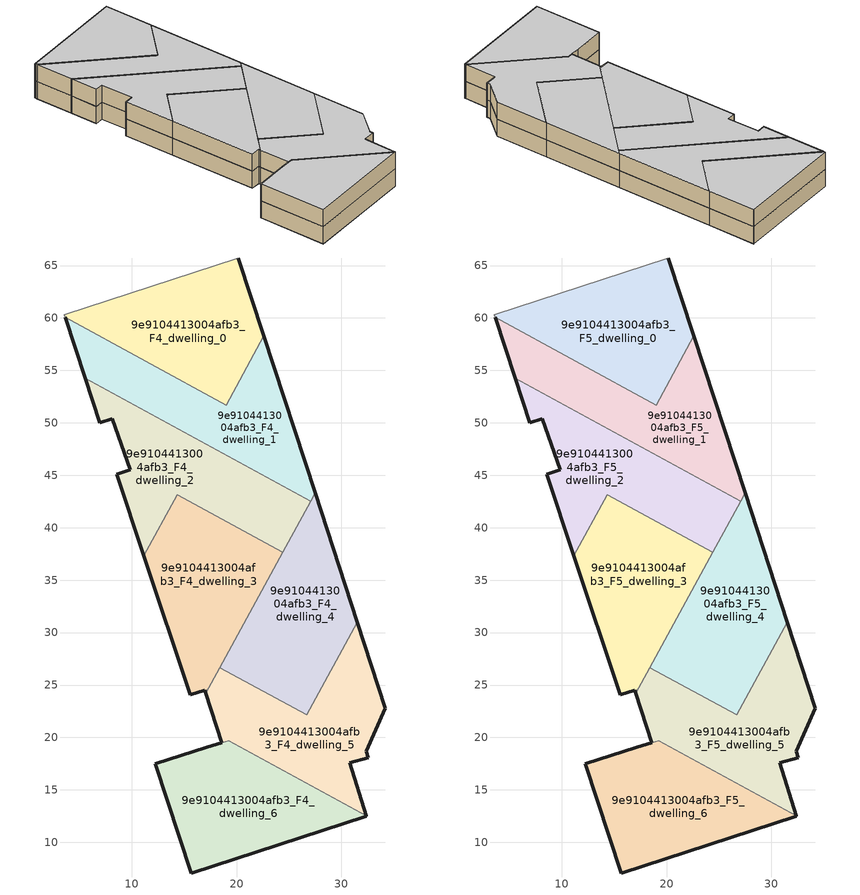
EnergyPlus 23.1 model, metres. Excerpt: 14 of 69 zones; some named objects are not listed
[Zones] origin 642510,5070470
9e9104413004afb3_F4_dwelling_0
 floor to 9e9104413004afb3_F3_dwelling_0 (EU_floor_Construction): 18.99,51.69 22.6,58.3 20.18,65.72 20.12,65.7 3.57,60.32 3.65,60.05 z12
 wall outside (EU_wall_Construction): 20.18,65.72 22.6,58.3 z12:15
 wall adiabatic (EU_wall_Construction): 3.65,60.05 3.57,60.32 20.12,65.7 20.18,65.72 z12:15
 wall to 9e9104413004afb3_F4_dwelling_1 (EU_wall_Construction): 22.6,58.3 18.99,51.69 3.65,60.05 z12:15
9e9104413004afb3_F4_dwelling_1
 floor to 9e9104413004afb3_F3_dwelling_1 (EU_floor_Construction): 27.05,42.53 27.48,43.32 22.6,58.3 18.99,51.69 3.65,60.05 5.57,54.24 z12
 wall outside (EU_wall_Construction): 22.6,58.3 27.48,43.32 / 5.57,54.24 3.65,60.05 z12:15
 wall to 9e9104413004afb3_F4_dwelling_2 (EU_wall_Construction): 27.05,42.53 5.57,54.24 z12:15
 wall to 9e9104413004afb3_F4_dwelling_4 (EU_wall_Construction): 27.48,43.32 27.05,42.53 z12:15
9e9104413004afb3_F4_dwelling_2
 floor to 9e9104413004afb3_F3_dwelling_2 (EU_floor_Construction): 24.4,37.66 27.05,42.53 5.57,54.24 6.97,50.01 8.17,50.41 9.87,45.5 8.56,45.1 11.16,37.32 14.33,43.15 z12
 wall outside (EU_wall_Construction): 11.16,37.32 8.56,45.1 9.87,45.5 8.17,50.41 6.97,50.01 5.57,54.24 z12:15
 wall to 9e9104413004afb3_F4_dwelling_3 (EU_wall_Construction): 24.4,37.66 14.33,43.15 11.16,37.32 z12:15
 wall to 9e9104413004afb3_F4_dwelling_4 (EU_wall_Construction): 27.05,42.53 24.4,37.66 z12:15
9e9104413004afb3_F4_dwelling_3
 floor to 9e9104413004afb3_F3_dwelling_3 (EU_floor_Construction): 17.06,24.19 24.4,37.66 14.33,43.15 11.16,37.32 15.56,24.09 16.96,24.49 z12
 wall outside (EU_wall_Construction): 17.06,24.19 16.96,24.49 15.56,24.09 11.16,37.32 z12:15
 wall to 9e9104413004afb3_F4_dwelling_5 (EU_wall_Construction): 18.41,26.66 17.06,24.19 z12:15
 wall to 9e9104413004afb3_F4_dwelling_4 (EU_wall_Construction): 24.4,37.66 18.41,26.66 z12:15
9e9104413004afb3_F4_dwelling_4
 floor to 9e9104413004afb3_F3_dwelling_4 (EU_floor_Construction): 26.68,22.15 31.5,30.99 27.48,43.32 18.41,26.67 z12
 wall outside (EU_wall_Construction): 27.48,43.32 31.5,30.99 z12:15
 wall to 9e9104413004afb3_F4_dwelling_5 (EU_wall_Construction): 31.5,30.99 26.68,22.15 18.41,26.67 z12:15
9e9104413004afb3_F4_dwelling_5
 floor to 9e9104413004afb3_F3_dwelling_5 (EU_floor_Construction): 32.35,12.54 30.77,17.58 32.57,18.08 32.38,18.68 34.18,22.78 31.5,30.99 26.68,22.15 18.41,26.67 17.06,24.19 18.56,19.48 19.25,19.68 z12
 wall outside (EU_wall_Construction): 31.5,30.99 34.18,22.78 32.38,18.68 32.57,18.08 30.77,17.58 32.35,12.54 / 18.56,19.48 17.06,24.19 z12:15
 wall to 9e9104413004afb3_F4_dwelling_6 (EU_wall_Construction): 32.35,12.54 19.26,19.68 / 19.25,19.68 18.56,19.48 z12:15
9e9104413004afb3_F4_dwelling_6
 floor to 9e9104413004afb3_F3_dwelling_6 (EU_floor_Construction): 32.37,12.47 32.35,12.54 19.26,19.68 17.16,19.08 12.26,17.48 15.66,7.08 z12
 wall outside (EU_wall_Construction): 32.35,12.54 32.37,12.47 15.66,7.08 12.26,17.48 17.16,19.08 18.57,19.48 z12:15
9e9104413004afb3_F5_dwelling_0
 floor to 9e9104413004afb3_F4_dwelling_0 (EU_floor_Construction): 18.99,51.69 22.6,58.3 20.18,65.72 20.12,65.7 3.57,60.32 3.65,60.05 z15
 wall outside (EU_wall_Construction): 20.18,65.72 22.6,58.3 z15:18
 wall adiabatic (EU_wall_Construction): 3.65,60.05 3.57,60.32 20.12,65.7 20.18,65.72 z15:18
 wall to 9e9104413004afb3_F5_dwelling_1 (EU_wall_Construction): 22.6,58.3 18.99,51.69 3.65,60.05 z15:18
 ceiling to 9e9104413004afb3_F6_dwelling_0 (EU_floor_Construction): 20.18,65.72 22.6,58.3 18.99,51.69 3.65,60.05 3.57,60.32 20.12,65.7 z18
9e9104413004afb3_F5_dwelling_1
 floor to 9e9104413004afb3_F4_dwelling_1 (EU_floor_Construction): 27.05,42.53 27.48,43.32 22.6,58.3 18.99,51.69 3.65,60.05 5.57,54.24 z15
 wall outside (EU_wall_Construction): 22.6,58.3 27.48,43.32 / 5.57,54.24 3.65,60.05 z15:18
 wall to 9e9104413004afb3_F5_dwelling_2 (EU_wall_Construction): 27.05,42.53 5.57,54.24 z15:18
 wall to 9e9104413004afb3_F5_dwelling_4 (EU_wall_Construction): 27.48,43.32 27.05,42.53 z15:18
 ceiling to 9e9104413004afb3_F6_dwelling_1 (EU_floor_Construction): 22.6,58.3 27.48,43.32 27.05,42.53 5.57,54.24 3.65,60.05 18.99,51.69 z18
9e9104413004afb3_F5_dwelling_2
 floor to 9e9104413004afb3_F4_dwelling_2 (EU_floor_Construction): 24.4,37.66 27.05,42.53 5.57,54.24 6.97,50.01 8.17,50.41 9.87,45.5 8.56,45.1 11.16,37.32 14.33,43.15 z15
 wall outside (EU_wall_Construction): 11.16,37.32 8.56,45.1 9.87,45.5 8.17,50.41 6.97,50.01 5.57,54.24 z15:18
 wall to 9e9104413004afb3_F5_dwelling_3 (EU_wall_Construction): 24.4,37.66 14.33,43.15 11.16,37.32 z15:18
 wall to 9e9104413004afb3_F5_dwelling_4 (EU_wall_Construction): 27.05,42.53 24.4,37.66 z15:18
 ceiling to 9e9104413004afb3_F6_dwelling_2 (EU_floor_Construction): 27.05,42.53 24.4,37.66 14.33,43.15 11.16,37.32 8.56,45.1 9.87,45.5 8.17,50.41 6.97,50.01 5.57,54.24 z18
9e9104413004afb3_F5_dwelling_3
 floor to 9e9104413004afb3_F4_dwelling_3 (EU_floor_Construction): 17.06,24.19 24.4,37.66 14.33,43.15 11.16,37.32 15.56,24.09 16.96,24.49 z15
 wall outside (EU_wall_Construction): 17.06,24.19 16.96,24.49 15.56,24.09 11.16,37.32 z15:18
 wall to 9e9104413004afb3_F5_dwelling_5 (EU_wall_Construction): 18.41,26.66 17.06,24.19 z15:18
 wall to 9e9104413004afb3_F5_dwelling_4 (EU_wall_Construction): 24.4,37.66 18.41,26.66 z15:18
 ceiling to 9e9104413004afb3_F6_dwelling_3 (EU_floor_Construction): 24.4,37.66 17.06,24.19 16.96,24.49 15.56,24.09 11.16,37.32 14.33,43.15 z18
9e9104413004afb3_F5_dwelling_4
 floor to 9e9104413004afb3_F4_dwelling_4 (EU_floor_Construction): 26.68,22.15 31.5,30.99 27.48,43.32 18.41,26.67 z15
 wall outside (EU_wall_Construction): 27.48,43.32 31.5,30.99 z15:18
 wall to 9e9104413004afb3_F5_dwelling_5 (EU_wall_Construction): 31.5,30.99 26.68,22.15 18.41,26.67 z15:18
 ceiling to 9e9104413004afb3_F6_dwelling_4 (EU_floor_Construction): 27.48,43.32 31.5,30.99 26.68,22.15 18.41,26.67 z18
9e9104413004afb3_F5_dwelling_5
 floor to 9e9104413004afb3_F4_dwelling_5 (EU_floor_Construction): 32.35,12.54 30.77,17.58 32.57,18.08 32.38,18.68 34.18,22.78 31.5,30.99 26.68,22.15 18.41,26.67 17.06,24.19 18.56,19.48 19.25,19.68 z15
 wall outside (EU_wall_Construction): 31.5,30.99 34.18,22.78 32.38,18.68 32.57,18.08 30.77,17.58 32.35,12.54 / 18.56,19.48 17.06,24.19 z15:18
 wall to 9e9104413004afb3_F5_dwelling_6 (EU_wall_Construction): 32.35,12.54 19.26,19.68 / 19.25,19.68 18.56,19.48 z15:18
 ceiling to 9e9104413004afb3_F6_dwelling_5 (EU_floor_Construction): 31.5,30.99 34.18,22.78 32.38,18.68 32.57,18.08 30.77,17.58 32.35,12.54 19.25,19.68 18.56,19.48 17.06,24.19 18.41,26.67 26.68,22.15 z18
9e9104413004afb3_F5_dwelling_6
 floor to 9e9104413004afb3_F4_dwelling_6 (EU_floor_Construction): 32.37,12.47 32.35,12.54 19.26,19.68 17.16,19.08 12.26,17.48 15.66,7.08 z15
 wall outside (EU_wall_Construction): 32.35,12.54 32.37,12.47 15.66,7.08 12.26,17.48 17.16,19.08 18.57,19.48 z15:18
 ceiling to 9e9104413004afb3_F6_dwelling_6 (EU_floor_Construction): 32.35,12.54 32.37,12.47 15.66,7.08 12.26,17.48 17.16,19.08 19.26,19.68 z18
[Building]
EU S2 Campaign: North Axis=0; Terrain=City; Solar Distribution=FullExterior
[Site:Location]
Lyon-Bron: Latitude=45.75; Longitude=5; Time Zone=1; Elevation=198
[SizingPeriod:WeatherFileDays]
AnnualSizingPeriod: Begin Month=1; Begin Day of Month=1; End Month=12; End Day of Month=31; Day of Week for Start Day=Monday; Use Weather File Daylight Saving Period=No; Use Weather File Rain and Snow Indicators=No
[MATERIAL]
EU_InternalMass_Material: Roughness=MediumRough; Thickness=0.1; Conductivity=1; Density=1800; Specific Heat=900; Thermal Absorptance=0.9; Solar Absorptance=0.7; Visible Absorptance=0.7
[MATERIAL:NOMASS] Roughness=MediumRough; Thermal Absorptance=0.9; Solar Absorptance=0.7; Visible Absorptance=0.7
Name | Thermal Resistance
EU_wall_NoMass | 1.97775
EU_floor_NoMass | 1.84812
[CONSTRUCTION]
EU_wall_Construction: EU_wall_NoMass
EU_floor_Construction: EU_floor_NoMass
EU_InternalMass_Construction: EU_InternalMass_Material
[ZONE] Type=1; Multiplier=1; Ceiling Height=autocalculate; Floor Area=autocalculate; Part of Total Floor Area=Yes
Name | Volume
9e9104413004afb3_F4_dwelling_0; 9e9104413004afb3_F5_dwelling_0 | 408.962
9e9104413004afb3_F4_dwelling_1; 9e9104413004afb3_F5_dwelling_1 | 408.304
9e9104413004afb3_F4_dwelling_2; 9e9104413004afb3_F5_dwelling_2 | 408.252
9e9104413004afb3_F4_dwelling_3; 9e9104413004afb3_F5_dwelling_3 | 407.533
9e9104413004afb3_F4_dwelling_4; 9e9104413004afb3_F5_dwelling_4 | 410.529
9e9104413004afb3_F4_dwelling_5; 9e9104413004afb3_F5_dwelling_5 | 410.545
9e9104413004afb3_F4_dwelling_6; 9e9104413004afb3_F5_dwelling_6 | 408.984
[INTERNALMASS] Construction=EU_InternalMass_Construction
Name | Zone or ZoneList | Surface Area
9e9104413004afb3_F4_dwelling_0_EU_InternalMass | 9e9104413004afb3_F4_dwelling_0 | 136.321
9e9104413004afb3_F4_dwelling_1_EU_InternalMass | 9e9104413004afb3_F4_dwelling_1 | 136.099
9e9104413004afb3_F4_dwelling_2_EU_InternalMass | 9e9104413004afb3_F4_dwelling_2 | 136.084
9e9104413004afb3_F4_dwelling_3_EU_InternalMass | 9e9104413004afb3_F4_dwelling_3 | 135.846
9e9104413004afb3_F4_dwelling_4_EU_InternalMass | 9e9104413004afb3_F4_dwelling_4 | 136.841
9e9104413004afb3_F4_dwelling_5_EU_InternalMass | 9e9104413004afb3_F4_dwelling_5 | 136.847
9e9104413004afb3_F4_dwelling_6_EU_InternalMass | 9e9104413004afb3_F4_dwelling_6 | 136.331
9e9104413004afb3_F5_dwelling_0_EU_InternalMass | 9e9104413004afb3_F5_dwelling_0 | 136.321
9e9104413004afb3_F5_dwelling_1_EU_InternalMass | 9e9104413004afb3_F5_dwelling_1 | 136.099
9e9104413004afb3_F5_dwelling_2_EU_InternalMass | 9e9104413004afb3_F5_dwelling_2 | 136.084
9e9104413004afb3_F5_dwelling_3_EU_InternalMass | 9e9104413004afb3_F5_dwelling_3 | 135.846
9e9104413004afb3_F5_dwelling_4_EU_InternalMass | 9e9104413004afb3_F5_dwelling_4 | 136.841
9e9104413004afb3_F5_dwelling_5_EU_InternalMass | 9e9104413004afb3_F5_dwelling_5 | 136.847
9e9104413004afb3_F5_dwelling_6_EU_InternalMass | 9e9104413004afb3_F5_dwelling_6 | 136.331
[OTHEREQUIPMENT] Fuel Type=Electricity; Design Level Calculation Method=Watts/Area; Power per Zone Floor Area=1; Fraction Latent=0; Fraction Radiant=0; Fraction Lost=0; Carbon Dioxide Generation Rate=0; EndUse Subcategory=EU_Step8_InternalGains
Name | Zone or ZoneList or Space or SpaceList | Schedule
EU_Step8_InternalGain_9e9104413004afb3_F4_dwelling_0_f000 | 9e9104413004afb3_F4_dwelling_0 | EU_Step8_GainSchedule_9e9104413004afb3_F4_dwelling_0_f000
EU_Step8_InternalGain_9e9104413004afb3_F4_dwelling_1_f000 | 9e9104413004afb3_F4_dwelling_1 | EU_Step8_GainSchedule_9e9104413004afb3_F4_dwelling_1_f000
EU_Step8_InternalGain_9e9104413004afb3_F4_dwelling_2_f000 | 9e9104413004afb3_F4_dwelling_2 | EU_Step8_GainSchedule_9e9104413004afb3_F4_dwelling_2_f000
EU_Step8_InternalGain_9e9104413004afb3_F4_dwelling_3_f000 | 9e9104413004afb3_F4_dwelling_3 | EU_Step8_GainSchedule_9e9104413004afb3_F4_dwelling_3_f000
EU_Step8_InternalGain_9e9104413004afb3_F4_dwelling_4_f000 | 9e9104413004afb3_F4_dwelling_4 | EU_Step8_GainSchedule_9e9104413004afb3_F4_dwelling_4_f000
EU_Step8_InternalGain_9e9104413004afb3_F4_dwelling_5_f000 | 9e9104413004afb3_F4_dwelling_5 | EU_Step8_GainSchedule_9e9104413004afb3_F4_dwelling_5_f000
EU_Step8_InternalGain_9e9104413004afb3_F4_dwelling_6_f000 | 9e9104413004afb3_F4_dwelling_6 | EU_Step8_GainSchedule_9e9104413004afb3_F4_dwelling_6_f000
EU_Step8_InternalGain_9e9104413004afb3_F5_dwelling_0_f000 | 9e9104413004afb3_F5_dwelling_0 | EU_Step8_GainSchedule_9e9104413004afb3_F5_dwelling_0_f000
EU_Step8_InternalGain_9e9104413004afb3_F5_dwelling_1_f000 | 9e9104413004afb3_F5_dwelling_1 | EU_Step8_GainSchedule_9e9104413004afb3_F5_dwelling_1_f000
EU_Step8_InternalGain_9e9104413004afb3_F5_dwelling_2_f000 | 9e9104413004afb3_F5_dwelling_2 | EU_Step8_GainSchedule_9e9104413004afb3_F5_dwelling_2_f000
EU_Step8_InternalGain_9e9104413004afb3_F5_dwelling_3_f000 | 9e9104413004afb3_F5_dwelling_3 | EU_Step8_GainSchedule_9e9104413004afb3_F5_dwelling_3_f000
EU_Step8_InternalGain_9e9104413004afb3_F5_dwelling_4_f000 | 9e9104413004afb3_F5_dwelling_4 | EU_Step8_GainSchedule_9e9104413004afb3_F5_dwelling_4_f000
EU_Step8_InternalGain_9e9104413004afb3_F5_dwelling_5_f000 | 9e9104413004afb3_F5_dwelling_5 | EU_Step8_GainSchedule_9e9104413004afb3_F5_dwelling_5_f000
EU_Step8_InternalGain_9e9104413004afb3_F5_dwelling_6_f000 | 9e9104413004afb3_F5_dwelling_6 | EU_Step8_GainSchedule_9e9104413004afb3_F5_dwelling_6_f000
[ZONEVENTILATION:DESIGNFLOWRATE] Schedule=EU_AlwaysOn; Design Flow Rate Calculation Method=AirChanges/Hour; Air Changes per Hour=0.759424; Ventilation Type=Natural; Fan Pressure Rise=0; Fan Total Efficiency=1; Constant Term Coefficient=1; Temperature Term Coefficient=0; Velocity Term Coefficient=0; Velocity Squared Term Coefficient=0; Minimum Indoor Temperature=-100; Maximum Indoor Temperature=100; Delta Temperature=-100; Minimum Outdoor Temperature=-100; Maximum Outdoor Temperature=100; Maximum Wind Speed=40
Name | Zone or ZoneList or Space or SpaceList
EU_ConstantAir_9e9104413004afb3_F4_dwelling_0 | 9e9104413004afb3_F4_dwelling_0
EU_ConstantAir_9e9104413004afb3_F4_dwelling_1 | 9e9104413004afb3_F4_dwelling_1
EU_ConstantAir_9e9104413004afb3_F4_dwelling_2 | 9e9104413004afb3_F4_dwelling_2
EU_ConstantAir_9e9104413004afb3_F4_dwelling_3 | 9e9104413004afb3_F4_dwelling_3
EU_ConstantAir_9e9104413004afb3_F4_dwelling_4 | 9e9104413004afb3_F4_dwelling_4
EU_ConstantAir_9e9104413004afb3_F4_dwelling_5 | 9e9104413004afb3_F4_dwelling_5
EU_ConstantAir_9e9104413004afb3_F4_dwelling_6 | 9e9104413004afb3_F4_dwelling_6
EU_ConstantAir_9e9104413004afb3_F5_dwelling_0 | 9e9104413004afb3_F5_dwelling_0
EU_ConstantAir_9e9104413004afb3_F5_dwelling_1 | 9e9104413004afb3_F5_dwelling_1
EU_ConstantAir_9e9104413004afb3_F5_dwelling_2 | 9e9104413004afb3_F5_dwelling_2
EU_ConstantAir_9e9104413004afb3_F5_dwelling_3 | 9e9104413004afb3_F5_dwelling_3
EU_ConstantAir_9e9104413004afb3_F5_dwelling_4 | 9e9104413004afb3_F5_dwelling_4
EU_ConstantAir_9e9104413004afb3_F5_dwelling_5 | 9e9104413004afb3_F5_dwelling_5
EU_ConstantAir_9e9104413004afb3_F5_dwelling_6 | 9e9104413004afb3_F5_dwelling_6
[HVACTEMPLATE:ZONE:IDEALLOADSAIRSYSTEM] System Availability Schedule=EU_AlwaysOn; Maximum Heating Supply Air Temperature=50; Minimum Cooling Supply Air Temperature=13; Maximum Heating Supply Air Humidity Ratio=0.0156; Minimum Cooling Supply Air Humidity Ratio=0.0077; Heating Limit=NoLimit; Cooling Limit=NoLimit; Heating Availability Schedule=EU_AlwaysOn; Cooling Availability Schedule=EU_CoolingOff; Dehumidification Control Type=ConstantSensibleHeatRatio; Cooling Sensible Heat Ratio=0.7; Dehumidification Setpoint=60; Humidification Control Type=None; Humidification Setpoint=30; Outdoor Air Method=None; Outdoor Air Flow Rate per Person=0.00944; Outdoor Air Flow Rate per Zone Floor Area=0; Outdoor Air Flow Rate per Zone=0; Demand Controlled Ventilation Type=None; Outdoor Air Economizer Type=NoEconomizer; Heat Recovery Type=None; Sensible Heat Recovery Effectiveness=0.7; Latent Heat Recovery Effectiveness=0.65
Name | Template Thermostat
9e9104413004afb3_F4_dwelling_0 | EU_HeatOnly_9e9104413004afb3_F4_dwelling_0
9e9104413004afb3_F4_dwelling_1 | EU_HeatOnly_9e9104413004afb3_F4_dwelling_1
9e9104413004afb3_F4_dwelling_2 | EU_HeatOnly_9e9104413004afb3_F4_dwelling_2
9e9104413004afb3_F4_dwelling_3 | EU_HeatOnly_9e9104413004afb3_F4_dwelling_3
9e9104413004afb3_F4_dwelling_4 | EU_HeatOnly_9e9104413004afb3_F4_dwelling_4
9e9104413004afb3_F4_dwelling_5 | EU_HeatOnly_9e9104413004afb3_F4_dwelling_5
9e9104413004afb3_F4_dwelling_6 | EU_HeatOnly_9e9104413004afb3_F4_dwelling_6
9e9104413004afb3_F5_dwelling_0 | EU_HeatOnly_9e9104413004afb3_F5_dwelling_0
9e9104413004afb3_F5_dwelling_1 | EU_HeatOnly_9e9104413004afb3_F5_dwelling_1
9e9104413004afb3_F5_dwelling_2 | EU_HeatOnly_9e9104413004afb3_F5_dwelling_2
9e9104413004afb3_F5_dwelling_3 | EU_HeatOnly_9e9104413004afb3_F5_dwelling_3
9e9104413004afb3_F5_dwelling_4 | EU_HeatOnly_9e9104413004afb3_F5_dwelling_4
9e9104413004afb3_F5_dwelling_5 | EU_HeatOnly_9e9104413004afb3_F5_dwelling_5
9e9104413004afb3_F5_dwelling_6 | EU_HeatOnly_9e9104413004afb3_F5_dwelling_6
[SIZING:ZONE] Zone Cooling Design Supply Air Temperature Input Method=SupplyAirTemperature; Zone Cooling Design Supply Air Temperature=13; Zone Heating Design Supply Air Temperature Input Method=SupplyAirTemperature; Zone Heating Design Supply Air Temperature=50; Zone Cooling Design Supply Air Humidity Ratio=0.008; Zone Heating Design Supply Air Humidity Ratio=0.008; Cooling Design Air Flow Method=DesignDay; Cooling Design Air Flow Rate=0; Cooling Minimum Air Flow per Zone Floor Area=0.000762; Cooling Minimum Air Flow=0; Cooling Minimum Air Flow Fraction=0.2; Heating Design Air Flow Method=DesignDay; Heating Design Air Flow Rate=0; Heating Maximum Air Flow per Zone Floor Area=0.002032; Heating Maximum Air Flow=0.141576; Heating Maximum Air Flow Fraction=0.3; Account for Dedicated Outdoor Air System=No; Dedicated Outdoor Air System Control Strategy=NeutralSupplyAir; Dedicated Outdoor Air Low Setpoint Temperature for Design=autosize; Dedicated Outdoor Air High Setpoint Temperature for Design=autosize; Zone Load Sizing Method=Sensible Load Only No Latent Load; Zone Latent Cooling Design Supply Air Humidity Ratio Input Method=HumidityRatioDifference; Zone Cooling Design Supply Air Humidity Ratio Difference=0.005; Zone Latent Heating Design Supply Air Humidity Ratio Input Method=HumidityRatioDifference; Zone Humidification Design Supply Air Humidity Ratio Difference=0.005
9e9104413004afb3_F4_dwelling_0; 9e9104413004afb3_F4_dwelling_1; 9e9104413004afb3_F4_dwelling_2; 9e9104413004afb3_F4_dwelling_3; 9e9104413004afb3_F4_dwelling_4; 9e9104413004afb3_F4_dwelling_5; 9e9104413004afb3_F4_dwelling_6; 9e9104413004afb3_F5_dwelling_0; 9e9104413004afb3_F5_dwelling_1; 9e9104413004afb3_F5_dwelling_2; 9e9104413004afb3_F5_dwelling_3; 9e9104413004afb3_F5_dwelling_4; 9e9104413004afb3_F5_dwelling_5; 9e9104413004afb3_F5_dwelling_6
[SCHEDULE:CONSTANT]
Name | Hourly Value
EU_AlwaysOn | 1
EU_CoolingOff | 0
[SCHEDULE:FILE] Column Number=1; Rows to Skip at Top=0; Number of Hours of Data=8760; Column Separator=Comma; Interpolate to Timestep=No; Minutes per Item=60; Adjust Schedule for Daylight Savings=Yes
Name | File
EU_Step8_GainSchedule_9e9104413004afb3_F4_dwelling_0_f000 | ../../schedules/9e9104413004afb3/9e9104413004afb3_F4_dwelling_0_f000_gain.csv
EU_Step8_GainSchedule_9e9104413004afb3_F4_dwelling_1_f000 | ../../schedules/9e9104413004afb3/9e9104413004afb3_F4_dwelling_1_f000_gain.csv
EU_Step8_GainSchedule_9e9104413004afb3_F4_dwelling_2_f000 | ../../schedules/9e9104413004afb3/9e9104413004afb3_F4_dwelling_2_f000_gain.csv
EU_Step8_GainSchedule_9e9104413004afb3_F4_dwelling_3_f000 | ../../schedules/9e9104413004afb3/9e9104413004afb3_F4_dwelling_3_f000_gain.csv
EU_Step8_GainSchedule_9e9104413004afb3_F4_dwelling_4_f000 | ../../schedules/9e9104413004afb3/9e9104413004afb3_F4_dwelling_4_f000_gain.csv
EU_Step8_GainSchedule_9e9104413004afb3_F4_dwelling_5_f000 | ../../schedules/9e9104413004afb3/9e9104413004afb3_F4_dwelling_5_f000_gain.csv
EU_Step8_GainSchedule_9e9104413004afb3_F4_dwelling_6_f000 | ../../schedules/9e9104413004afb3/9e9104413004afb3_F4_dwelling_6_f000_gain.csv
EU_Step8_GainSchedule_9e9104413004afb3_F5_dwelling_0_f000 | ../../schedules/9e9104413004afb3/9e9104413004afb3_F5_dwelling_0_f000_gain.csv
EU_Step8_GainSchedule_9e9104413004afb3_F5_dwelling_1_f000 | ../../schedules/9e9104413004afb3/9e9104413004afb3_F5_dwelling_1_f000_gain.csv
EU_Step8_GainSchedule_9e9104413004afb3_F5_dwelling_2_f000 | ../../schedules/9e9104413004afb3/9e9104413004afb3_F5_dwelling_2_f000_gain.csv
EU_Step8_GainSchedule_9e9104413004afb3_F5_dwelling_3_f000 | ../../schedules/9e9104413004afb3/9e9104413004afb3_F5_dwelling_3_f000_gain.csv
EU_Step8_GainSchedule_9e9104413004afb3_F5_dwelling_4_f000 | ../../schedules/9e9104413004afb3/9e9104413004afb3_F5_dwelling_4_f000_gain.csv
EU_Step8_GainSchedule_9e9104413004afb3_F5_dwelling_5_f000 | ../../schedules/9e9104413004afb3/9e9104413004afb3_F5_dwelling_5_f000_gain.csv
EU_Step8_GainSchedule_9e9104413004afb3_F5_dwelling_6_f000 | ../../schedules/9e9104413004afb3/9e9104413004afb3_F5_dwelling_6_f000_gain.csv
